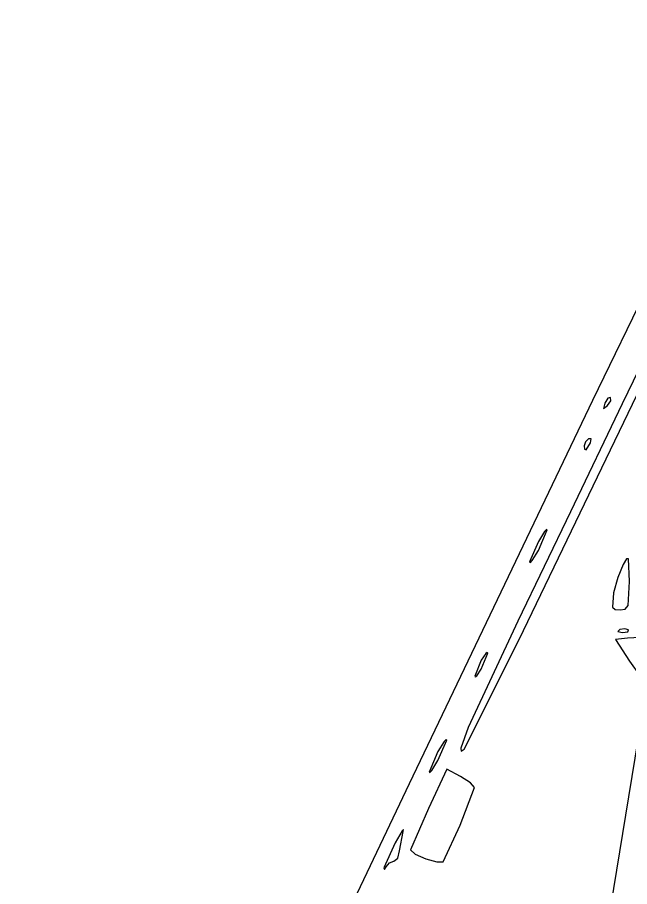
# Model space of a CAD drawing. Extents: x -109 to 333, y -74 to 385.
# Drawn here: x 37.7 to 88.2, y 300.1 to 371.7 of the extents above; entities that cross this region are included whole.
import ezdxf

# ---------------------------------------------------------------- set-up
doc = ezdxf.new("R2010")
doc.units = 0

msp = doc.modelspace()

# ---------------------------------------------------------------- linework, layer by layer
at = {"layer": 'Image'}
for p, q in [((85.139864, 340.138937), (100.415535, 371.687249)), ((97.8005, 361.031), (87.5467, 339.837)), ((79.0592, 320.417), (91.1929, 345.629)), ((86.372155, 340.320565), (86.12882, 339.905903)), ((86.5964, 340.37), (86.372155, 340.320565)), ((86.607821, 340.0849), (86.5964, 340.37)), ((86.5964, 340.37), (86.5964, 340.37)), ((70.034135, 308.569849), (85.139864, 340.138937)), ((87.5467, 339.837), (83.28244, 330.94499)), ((86.12882, 339.905903), (86.018204, 339.461141)), ((86.018204, 339.461141), (86.339471, 339.695252)), ((86.339471, 339.695252), (86.607821, 340.0849)), ((84.521137, 336.704326), (84.411865, 336.386718)), ((84.783853, 336.970706), (84.521137, 336.704326)), ((84.985974, 336.968677), (84.783853, 336.970706)), ((84.93174, 336.616619), (84.985974, 336.968677)), ((84.411865, 336.386718), (84.457917, 336.102616)), ((84.457917, 336.102616), (84.577994, 336.054227)), ((84.577994, 336.054227), (84.931741, 336.616619)), ((84.931741, 336.616619), (84.93174, 336.616619)), ((83.28244, 330.94499), (78.9507, 321.92113)), ((81.312715, 329.489657), (81.157803, 329.326351)), ((81.36961, 329.447469), (81.312715, 329.489657)), ((80.648564, 327.754139), (81.36961, 329.447469)), ((81.157803, 329.326351), (80.648564, 328.50673)), ((81.36961, 329.447469), (81.36961, 329.447469)), ((80.648564, 328.50673), (79.927518, 326.8134)), ((80.139325, 326.934519), (80.648564, 327.754139)), ((79.927518, 326.8134), (79.984413, 326.771212)), ((79.984413, 326.771212), (80.139325, 326.934519)), ((87.627997, 326.617397), (87.18615, 325.53533)), ((87.913273, 327.083734), (87.627997, 326.617397)), ((88.069855, 327.076709), (87.913273, 327.083734)), ((88.159175, 325.213937), (88.069855, 327.076709)), ((87.18615, 325.53533), (86.848593, 324.265547)), ((88.046616, 323.232862), (88.159175, 325.213937)), ((88.159175, 325.213937), (88.159175, 325.213937)), ((86.848593, 324.265547), (86.757956, 323.091171)), ((90.704957, 323.61469), (37.7089, -0.956482)), ((86.757956, 323.091171), (86.962523, 322.904136)), ((87.80947, 322.927633), (88.046616, 323.232862)), ((86.962523, 322.904136), (87.379771, 322.862087)), ((87.379771, 322.862087), (87.80947, 322.927633)), ((78.9507, 321.92113), (74.873189, 313.175232)), ((87.350894, 321.238315), (87.187611, 321.086368)), ((87.187611, 321.086368), (87.578241, 321.010971)), ((87.766484, 321.311128), (87.350894, 321.238315)), ((87.578241, 321.010971), (88.020829, 321.056773)), ((88.072129, 321.208626), (87.766484, 321.311128)), ((88.020829, 321.056773), (88.07213, 321.208608)), ((88.07213, 321.208608), (88.072129, 321.208626)), ((74.53316, 311.38563), (79.0592, 320.41673)), ((79.0592, 320.41673), (79.0592, 320.417)), ((88.001429, 320.538991), (87.012382, 320.416857)), ((87.012382, 320.416857), (88.149502, 318.629447)), ((89.03446, 320.575127), (88.001429, 320.538991)), ((75.944712, 317.970926), (76.482489, 319.287966)), ((76.324517, 319.277382), (75.944712, 318.723522)), ((76.440055, 319.359844), (76.324517, 319.277382)), ((76.482489, 319.287966), (76.440055, 319.359844)), ((76.482489, 319.287966), (76.482489, 319.287966)), ((75.944712, 318.723522), (75.406938, 317.406482)), ((88.149502, 318.629447), (89.065563, 317.367089)), ((75.406938, 317.406482), (75.449372, 317.334604)), ((75.449372, 317.334604), (75.56491, 317.417066)), ((75.56491, 317.417066), (75.944712, 317.970926)), ((74.873189, 313.175232), (74.258985, 311.465737)), ((72.369854, 310.44467), (73.0909, 312.138)), ((72.879092, 312.016879), (72.369854, 311.197258)), ((73.034005, 312.180186), (72.879092, 312.016879)), ((73.0909, 312.138), (73.034005, 312.180186)), ((73.0909, 312.138), (73.0909, 312.138)), ((72.369854, 311.197258), (71.648805, 309.503928)), ((74.258985, 311.465737), (74.287899, 311.228865)), ((74.287899, 311.228865), (74.53316, 311.38563)), ((71.860614, 309.625049), (72.369854, 310.44467)), ((73.090513, 309.728104), (71.601353, 306.504814)), ((71.648805, 309.503928), (71.7057, 309.461742)), ((71.7057, 309.461742), (71.860614, 309.625049)), ((74.235423, 309.13605), (73.090513, 309.728104)), ((75.044016, 308.621786), (74.235423, 309.13605)), ((45.877835, 257.891649), (70.034135, 308.569849)), ((74.213773, 305.121983), (75.380333, 308.216763)), ((75.380333, 308.216763), (75.044016, 308.621786)), ((71.601353, 306.504814), (70.112193, 303.082034)), ((69.421778, 304.646315), (68.833813, 303.67147)), ((69.203947, 303.012949), (69.507827, 304.612209)), ((69.5386, 304.770814), (69.421778, 304.646315)), ((69.507827, 304.612209), (69.5386, 304.770814)), ((72.802663, 302.099362), (74.213773, 305.121982)), ((74.213773, 305.121982), (74.213773, 305.121983)), ((68.833813, 303.67147), (67.90112, 301.60184)), ((69.052033, 302.414991), (69.203947, 303.012949)), ((70.112193, 303.082034), (70.497095, 302.741572)), ((68.732433, 302.166283), (69.052033, 302.414991)), ((70.497095, 302.741572), (71.362804, 302.358753)), ((71.362804, 302.358753), (72.275825, 302.091906)), ((67.90112, 301.60184), (67.965852, 301.474253)), ((67.965852, 301.474253), (68.103626, 301.695916)), ((68.103626, 301.695916), (68.366631, 302.028113)), ((68.366631, 302.028113), (68.732434, 302.166284)), ((68.732434, 302.166284), (68.732433, 302.166283)), ((72.275825, 302.091906), (72.802663, 302.099362))]:
    msp.add_line(p, q, dxfattribs=at)

doc.saveas('drawing.dxf')
